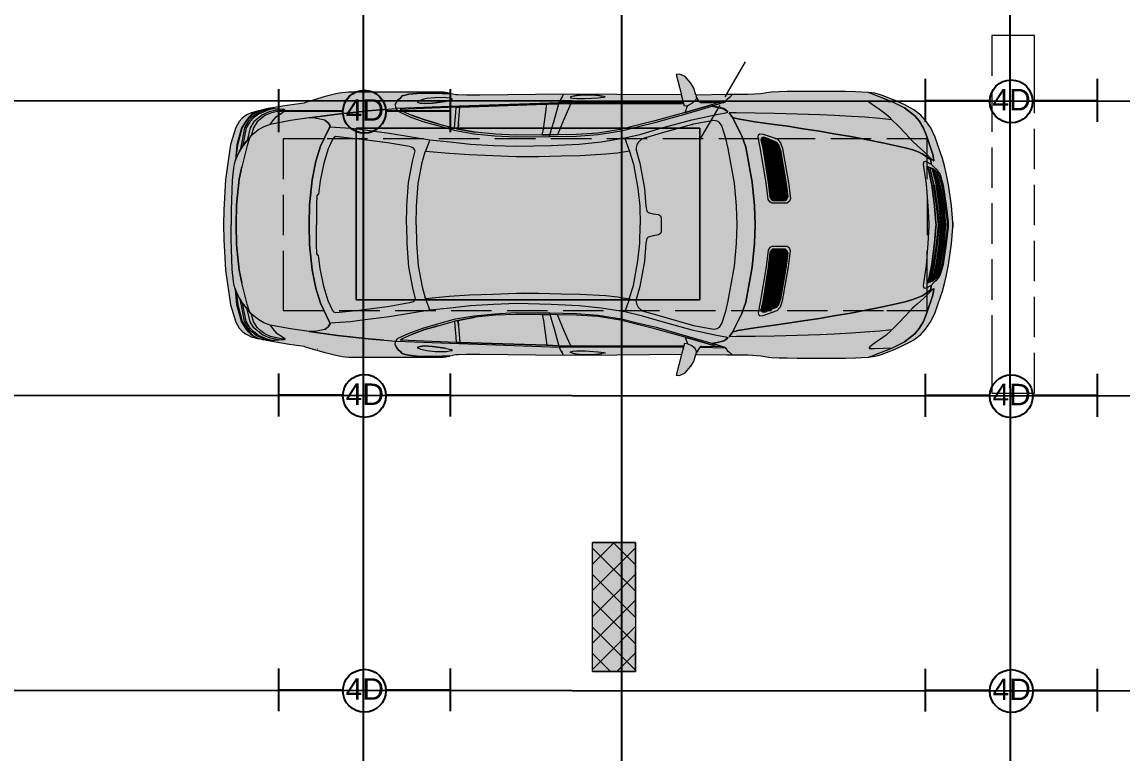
# Model space of a CAD drawing. Header units: millimetres. Extents: x 140718 to 249917, y 39137 to 308394.
# Drawn here: x 231748 to 239436, y 59438 to 64552 of the extents above; entities that cross this region are included whole.
import ezdxf

# ---------------------------------------------------------------- set-up
doc = ezdxf.new("R2010")
doc.units = ezdxf.units.MM
for name, color, linetype in [('lights', 1, 'Continuous'), ('PDF_2D Drafting - General', 7, 'Continuous'), ('PLACEMENT', 40, 'Continuous')]:
    doc.layers.add(name, color=color, linetype=linetype)
doc.layers.add('PDF_Interior$-$Furniture$', color=7, linetype='Continuous', true_color=0x6a6a6a)
doc.styles.get("Standard").update_dxf_attribs({"font": 'arial.ttf'})

# ---------------------------------------------------------------- blocks, each defined once
blk = doc.blocks.new('4security')
at = {"layer": 'lights'}
for p, q in [((-601.1, 156.7), (-601.1, -143.3)), ((600, 156.7), (600, -143.3)), ((-601.1, 6.7), (-149.8, 6.7)), ((149.8, 6.7), (600, 6.7))]:
    blk.add_line(p, q, dxfattribs=at)
blk.add_circle((0, 0), 150, dxfattribs=at)
at = {"layer": 'lights', "insert": (-131, 87.2), "char_height": 150, "attachment_point": 1}
blk.add_mtext_dynamic_manual_height_columns('4D', width=150, gutter_width=12.5, heights=[0], dxfattribs=at)
blk = doc.blocks.new('4sec')
at = {"layer": 'lights'}
blk.add_blockref('4security', (8, -3.1), dxfattribs=at)

msp = doc.modelspace()

# ---------------------------------------------------------------- hatches: boundary and pattern name
at = {"layer": 'PDF_Interior$-$Furniture$', "true_color": 0xffffff, "transparency": 33554559}
for points in [[(238252.9, 63151.1), (238244.6, 63268.9), (238223, 63414.3), (238207.5, 63496.6), (238195, 63546.1), (238181, 63599.1), (238148.2, 63691.1), (238128.8, 63748.1), (238098.5, 63811.8), (238062.2, 63863.4), (238029.3, 63901.1), (237980.1, 63937.9), (237955.6, 63952.5), (237918.9, 63972.4), (237849.4, 64003.8), (237778.2, 64032.3), (237762.5, 64038.5), (237732.1, 64048.6), (237709.2, 64053.6), (237663.6, 64059.5), (237572.9, 64063.7), (237503.1, 64066.1), (237419.7, 64067.3), (237166.1, 64067.3), (237096, 64065.3), (237039.2, 64063.7), (236987, 64061.3), (236968.2, 64059.9), (236912.5, 64050.3), (236822.4, 64044.4), (236674.6, 64044.4), (236458.1, 64041.7), (236442.2, 64089.5), (236422.7, 64123.9), (236382, 64170.5), (236342.4, 64188.1), (236320.7, 64185.7), (236357.6, 64042), (235905.9, 64045.8), (235533.4, 64048.1), (234948.3, 64041.4), (234854.5, 64041.4), (234794.9, 64043.1), (234779.3, 64043.6), (234737.7, 64053), (234709.5, 64058.8), (234691.6, 64061.3), (234032.9, 64061.3), (233985.5, 64056.9), (233965.6, 64053.5), (233941.6, 64048.9), (233866, 64030.5), (233730.1, 63989.2), (233720.2, 63985.7), (233615, 63970.6), (233467.8, 63946.9), (233402.9, 63931.6), (233350.7, 63917.5), (233323.8, 63904.6), (233304.5, 63893.6), (233285.9, 63878.8), (233266.1, 63856.6), (233241.7, 63814.3), (233205.1, 63695.2), (233169.9, 63451.1), (233158.6, 63237.3), (233156.8, 63135.1), (238252.9, 63135.1)], [(238252.9, 63118.9), (238252.9, 63135.1), (233156.8, 63135.1), (233158.6, 63032.7), (233169.9, 62819), (233205.1, 62575), (233241.7, 62455.7), (233266.1, 62413.6), (233285.9, 62391.4), (233304.5, 62376.4), (233323.8, 62365.4), (233350.7, 62352.5), (233402.9, 62338.5), (233467.8, 62323.3), (233615, 62299.6), (233720.2, 62284.3), (233730.1, 62281), (233866, 62239.5), (233941.6, 62221.1), (233965.6, 62216.5), (233985.5, 62213.1), (234032.9, 62208.8), (234691.6, 62208.8), (234709.5, 62211.2), (234737.7, 62217.2), (234779.3, 62226.6), (234794.9, 62226.9), (234854.5, 62228.6), (234948.3, 62228.8), (235533.4, 62221.9), (235905.9, 62224.2), (236357.6, 62228), (236320.7, 62084.3), (236342.4, 62082.1), (236382, 62099.7), (236422.7, 62146.3), (236442.2, 62180.5), (236458.1, 62228.3), (236674.6, 62225.8), (236822.4, 62225.7), (236912.5, 62219.8), (236968.2, 62210.2), (236987, 62208.7), (237039.2, 62206.5), (237096, 62204.9), (237166.1, 62202.9), (237419.7, 62202.9), (237503.1, 62204.1), (237572.9, 62206.5), (237663.6, 62210.6), (237709.2, 62216.4), (237732.1, 62221.6), (237762.5, 62231.6), (237778.2, 62237.8), (237849.4, 62266.4), (237918.9, 62297.8), (237955.6, 62317.5), (237980.1, 62332.3), (238029.3, 62369.1), (238062.2, 62406.8), (238098.5, 62458.4), (238128.8, 62521.9), (238148.2, 62579), (238181, 62671.1), (238195, 62723.9), (238207.5, 62773.6), (238223, 62855.8), (238244.6, 63001.1)]]:
    msp.add_hatch(color=7, dxfattribs=at).paths.add_polyline_path(points)

# ---------------------------------------------------------------- linework, layer by layer
at = {"layer": 'PDF_2D Drafting - General', "color": 8, "lineweight": 15, "true_color": 0x7f7f7f}
for points in [[(238824.9, 63914.6), (238824.9, 64176.3), (238824.9, 64458.5), (238525.1, 64458.5), (238525.1, 64176.3)], [(236662, 64029.3), (236805.4, 64272.3)], [(238525.1, 64067.3), (238525.1, 63785.1)], [(236484.3, 63728.2), (236627.7, 63971.1)], [(234084.5, 62610.4), (234084.5, 63810.2)], [(234084.5, 63810.2), (236484.3, 63810.2)], [(236484.3, 63810.2), (236484.3, 62610.4)], [(233856.7, 63735.4), (233574.4, 63735.4), (233574.4, 63453.2)], [(234162.2, 63735.4), (233879.9, 63735.4)], [(234553.4, 63735.4), (234271.1, 63735.4)], [(234944.6, 63735.4), (234662.3, 63735.4)], [(235335.8, 63735.4), (235053.5, 63735.4)], [(235727, 63735.4), (235444.7, 63735.4)], [(236118, 63735.4), (235835.9, 63735.4)], [(236509.2, 63735.4), (236227.1, 63735.4)], [(236900.4, 63735.4), (236618.3, 63735.4)], [(237291.6, 63735.4), (237009.3, 63735.4)], [(237682.8, 63735.4), (237400.5, 63735.4)], [(238074, 63453.2), (238074, 63735.4), (237791.7, 63735.4)], [(238824.9, 63523.5), (238824.9, 63805.7)], [(238525.1, 63676.1), (238525.1, 63394)], [(238824.9, 63132.4), (238824.9, 63414.5)], [(233574.4, 63344.2), (233574.4, 63062)], [(238074, 63344.2), (238074, 63062)], [(238525.1, 63284.9), (238525.1, 63002.9)], [(238824.9, 62741.2), (238824.9, 63023.3)], [(233574.4, 62953), (233574.4, 62817.6), (233574.4, 62535.4), (233856.7, 62535.4)], [(237791.7, 62535.4), (238074, 62535.4), (238074, 62817.6), (238074, 62953)], [(238525.1, 62893.7), (238525.1, 62611.7)], [(236484.3, 62610.4), (234084.5, 62610.4)], [(238824.9, 62350), (238824.9, 62632.1)], [(233965.6, 62535.4), (234247.9, 62535.4)], [(234356.8, 62535.4), (234639.1, 62535.4)], [(234748, 62535.4), (235030.1, 62535.4)], [(235139.2, 62535.4), (235421.3, 62535.4)], [(235530.4, 62535.4), (235812.5, 62535.4)], [(235921.5, 62535.4), (236203.7, 62535.4)], [(236312.7, 62535.4), (236594.9, 62535.4)], [(236703.8, 62535.4), (236986.1, 62535.4)], [(237095, 62535.4), (237377.3, 62535.4)], [(237486.2, 62535.4), (237768.5, 62535.4)], [(238525.1, 62502.7), (238525.1, 62241.1), (238525.1, 61958.8), (238824.9, 61958.8), (238824.9, 62241.1)], [(236034.5, 60405.8), (236034.5, 60632.4), (236034.5, 60914.5), (235734.7, 60914.5)], [(235734.7, 60014.7), (236034.5, 60014.7), (236034.5, 60296.9)]]:
    msp.add_lwpolyline(points, dxfattribs=at)
for points in [[(236484.3, 63810.2), (234084.5, 63810.2), (234084.5, 62610.4), (236484.3, 62610.4)], [(236484.3, 62610.4), (236484.3, 63810.2), (234084.5, 63810.2), (234084.5, 62610.4)], [(236034.5, 60014.7), (235734.7, 60014.7), (235734.7, 60914.5), (236034.5, 60914.5)]]:
    msp.add_lwpolyline(points, close=True, dxfattribs=at)
at = {"layer": 'PDF_2D Drafting - General', "color": 253, "lineweight": 18, "true_color": 0xaaaaaa}
for points in [[(235734.7, 60762.8), (235886.4, 60914.5)], [(236034.5, 60759.3), (235879.3, 60914.5)], [(235734.7, 60579), (236034.5, 60878.8)], [(236034.5, 60575.5), (235734.7, 60875.3)], [(235734.7, 60395), (236034.5, 60695)], [(236034.5, 60391.7), (235734.7, 60691.5)], [(235734.7, 60211.2), (236034.5, 60511.2)], [(236034.5, 60207.7), (235734.7, 60507.7)], [(235734.7, 60027.4), (236034.5, 60327.4)], [(236034.5, 60023.9), (235734.7, 60323.9)], [(235860, 60014.7), (235734.7, 60140.1)], [(235905.7, 60014.7), (236034.5, 60143.6)]]:
    msp.add_lwpolyline(points, dxfattribs=at)
at = {"layer": 'PDF_2D Drafting - General', "color": 7, "lineweight": 0, "true_color": 0xffffff, "transparency": 33554559}
for points in [[(236484.3, 62610.4), (234084.5, 62610.4), (236484.3, 63810.2), (234084.5, 63810.2)], [(234084.5, 62610.4), (234084.5, 63810.2), (236484.3, 62610.4), (236484.3, 63810.2)], [(236484.3, 62610.4), (234084.5, 62610.4), (236484.3, 63810.2), (234084.5, 63810.2)], [(236034.5, 60014.7), (235734.7, 60014.7), (236034.5, 60914.5), (235734.7, 60914.5)]]:
    msp.add_solid(points, dxfattribs=at)
at = {"layer": 'PDF_2D Drafting - General', "lineweight": 0, "transparency": 33554559}
for points in [[(236484.3, 62610.4), (234084.5, 62610.4), (236484.3, 63810.2), (234084.5, 63810.2)], [(234084.5, 62610.4), (234084.5, 63810.2), (236484.3, 62610.4), (236484.3, 63810.2)], [(236484.3, 62610.4), (234084.5, 62610.4), (236484.3, 63810.2), (234084.5, 63810.2)]]:
    msp.add_solid(points, dxfattribs=at)
at = {"layer": 'PDF_Interior$-$Furniture$', "lineweight": 20}
for points in [[(238252.9, 63151.1), (238252.9, 63135.1), (238252.9, 63151.1), (238252.9, 63135.1), (238252.9, 63118.9), (238252.9, 63135.1), (238252.9, 63151.1), (238244.6, 63268.9), (238223, 63414.3), (238207.5, 63496.6), (238195, 63546.1), (238181, 63599.1), (238148.2, 63691.1), (238128.8, 63748.1), (238098.5, 63811.8), (238062.2, 63863.4), (238029.3, 63901.1), (237980.1, 63937.9), (237955.6, 63952.5), (237918.9, 63972.4), (237849.4, 64003.8), (237778.2, 64032.3), (237762.5, 64038.5), (237732.1, 64048.6), (237709.2, 64053.6), (237663.6, 64059.5), (237572.9, 64063.7), (237503.1, 64066.1), (237419.7, 64067.3), (237166.1, 64067.3), (237096, 64065.3), (237039.2, 64063.7), (236987, 64061.3), (236968.2, 64059.9), (236912.5, 64050.3), (236822.4, 64044.4), (236674.6, 64044.4), (236458.1, 64041.7), (236442.2, 64089.5), (236422.7, 64123.9), (236382, 64170.3), (236342.4, 64188.1), (236320.7, 64185.7), (236357.6, 64042), (235905.9, 64045.8), (235533.4, 64048.1), (234948.3, 64041.4), (234854.5, 64041.4), (234794.9, 64043.1), (234779.3, 64043.6), (234737.5, 64053), (234709.5, 64058.8), (234691.6, 64061.3), (234032.9, 64061.3), (233985.5, 64056.9), (233965.6, 64053.5), (233941.6, 64048.9), (233866, 64030.5), (233730.1, 63989.2), (233720.2, 63985.7), (233615, 63970.6), (233467.8, 63946.9), (233402.9, 63931.6), (233350.7, 63917.5), (233323.8, 63904.6), (233304.5, 63893.6), (233285.9, 63878.8), (233266.1, 63856.6), (233241.7, 63814.3), (233205.1, 63695.2), (233169.9, 63451.1), (233158.6, 63237.3), (233156.8, 63135.1), (233158.6, 63032.7), (233169.9, 62819), (233205.1, 62575), (233241.7, 62455.7), (233266.1, 62413.6), (233285.9, 62391.4), (233304.5, 62376.4), (233323.8, 62365.4), (233350.7, 62352.5), (233402.9, 62338.5), (233399.1, 62340.1), (233368.2, 62353.6), (233353.1, 62364.5), (233333.9, 62383.7), (233311.2, 62411.2), (233281.4, 62458.4), (233250.4, 62575.7), (233239.1, 62684)], [(235531, 64048.1), (235527.1, 64037.8), (235522.1, 64028.2), (235511.9, 64009.3), (235507.9, 63998.8), (235504, 63989), (235507.9, 63998.8)], [(235644.3, 64040.9), (235643.6, 64040.9), (235623.3, 64037.9), (235602.3, 64033.4), (235582.5, 64028.2), (235582.3, 64022.5), (235597.9, 64018.6), (235625.2, 64016.5), (235683.9, 64017), (235771.6, 64021.7), (235813.4, 64026.6), (235822.6, 64029.9), (235817.2, 64032.1)], [(235582.5, 64028.2), (235582.3, 64022.5), (235597.9, 64018.6), (235625.2, 64016.5), (235683.9, 64017), (235771.6, 64021.7), (235813.4, 64026.6), (235822.6, 64029.9), (235817.2, 64032.1), (235801, 64034.5), (235780.1, 64038.9), (235801, 64034.5)], [(235602.3, 64033.4), (235623.3, 64037.9), (235643.6, 64040.9)], [(236074.6, 63769), (236203.5, 63807.3), (236429, 63868.4), (236613.4, 63907.4), (236666.4, 63917.6), (236681.8, 63922.5), (236671.1, 63934.6), (236653.5, 63946.4), (236617.5, 63956), (236571.3, 63963.5), (236604.8, 63975), (236632.5, 63983.8), (236661.5, 63992.6), (236671.3, 64007.4), (236678.1, 64016.1), (236695, 64027.5), (236709.8, 64040.9), (236711.2, 64044.4)], [(236458.6, 64039.2), (236461.9, 64019.2), (236453.8, 64000.2), (236430.3, 63981.9), (236399.8, 63966.5), (236377.9, 63964.3), (236357.6, 64042)], [(237666.4, 64059.5), (237663.6, 64059.5), (237666.4, 64059.5), (237831.4, 63994.5), (237916.4, 63952.5), (237987.8, 63897), (238018.3, 63860.1), (238048, 63811), (238018.3, 63860.1), (237987.8, 63897), (237916.4, 63952.5)], [(233814.5, 64004.1), (233814.2, 64004.9)], [(234279, 63941.4), (234168.2, 63931.8), (233952, 63908.7), (234168.2, 63931.8), (234279, 63941.4), (234360.5, 63948.3), (234364.2, 63948.8), (234802.4, 63965), (235504, 63989), (235888, 63988.7), (236370.8, 63989.3), (235888, 63988.7), (235508.9, 63989)], [(234357, 63974.4), (234366.7, 63995.8), (234379.6, 64010.7), (234386.9, 64015.6), (234391.3, 64018.1), (234386.9, 64015.6), (234379.6, 64010.7), (234366.7, 63995.8), (234357, 63974.4), (234358.1, 63953.8), (234361.9, 63945), (234369.3, 63934.3)], [(234364.2, 63948.8), (234802.4, 63965), (235504, 63989), (235499.8, 63980.2), (235504, 63989)], [(234377.3, 63927.7), (234369.3, 63934.3), (234377.3, 63927.7), (234453.2, 63891.7), (234549.4, 63856.9), (234644.6, 63829.9), (234778.1, 63792.6), (234908.9, 63770.3), (235053.5, 63756.5), (235199.8, 63748.5), (235437.2, 63751.3), (235622.4, 63754.9), (235774.6, 63766.1), (235938.1, 63791.4), (236046.6, 63819.5), (236179.5, 63851.4), (236396.4, 63912.3), (236468.1, 63933.4), (236568, 63962.8), (236613.9, 63954.9), (236650.9, 63945), (236668.8, 63934.6), (236679, 63922.3)], [(234577.6, 64016.2), (234557.5, 64012.1), (234536.7, 64006.2), (234515.2, 63998), (234515.2, 63989.3), (234530.9, 63984.3), (234558.4, 63982.1), (234617.1, 63985.1), (234704.5, 63996.1), (234617.1, 63985.1), (234558.4, 63982.1), (234530.9, 63984.3), (234515.2, 63989.3), (234515.2, 63998)], [(234735.1, 64019), (234714.1, 64022.3), (234693, 64023.9), (234635.6, 64021.6), (234578.2, 64016.2), (234577.6, 64016.2), (234557.5, 64012.1), (234536.7, 64006.2)], [(234749.6, 64016.4), (234735.1, 64019), (234714.1, 64022.3), (234693, 64023.9), (234635.6, 64021.6), (234578.2, 64016.2)], [(234685.6, 63993.7), (234685.3, 63995)], [(234704.5, 63996.1), (234746, 64005.8)], [(234798.3, 63842.5), (234795.4, 63803.2), (234798.3, 63842.5), (234809, 63957.6), (235412.3, 63976.8), (235499.8, 63980.2), (235584.5, 63981.3), (235886.2, 63982.6), (236372.7, 63982.9), (235886.2, 63982.6), (235584.5, 63981.3)], [(235435.3, 63751.3), (235449, 63802.5), (235464.5, 63853.3), (235483.7, 63922.7), (235499.8, 63980.2), (235412.3, 63976.8), (234809, 63957.6)], [(235384.2, 63762.6), (235391.6, 63803.2), (235399.4, 63855.1), (235409, 63924.4), (235416.9, 63976.9)], [(236604.6, 63987.3), (236574.3, 63976.1), (236542.5, 63966.4), (236382.6, 63920.6), (236170.5, 63861.2), (236039.8, 63828.5), (235931.2, 63801.1), (235772.7, 63776), (235622.6, 63766.7), (235490.8, 63763.7), (235438.1, 63762.6)], [(235583.9, 63981.3), (235557.5, 63924.4), (235527.9, 63855.1), (235507.9, 63803.3), (235489.8, 63763.5)], [(235522.1, 64028.2), (235527.1, 64037.8)], [(235524.3, 64023), (235523.8, 64023)], [(235802.6, 64025.3), (235802.3, 64025.5)], [(236382.5, 63920.5), (236399.3, 63966.5)], [(236382.6, 63920.6), (236542.5, 63966.4), (236574.3, 63976.1)], [(236496, 63984), (236487.6, 63990), (236481, 63996.1), (236459.8, 64031.8)], [(236487, 63990.6), (236662.6, 63994.2)], [(236647.1, 63988.2), (236494.6, 63984.9)], [(236661.5, 63992.6), (236632.5, 63983.8), (236604.8, 63975), (236571.3, 63963.5), (236617.5, 63956), (236653.5, 63946.4), (236671.1, 63934.6), (236681.8, 63922.5)], [(236657.5, 63991.5), (236657.5, 63991.5)], [(237821.8, 63874.6), (237787.3, 63905.5), (237740.9, 63940), (237713.7, 63958.5), (237673, 63986.7), (237668.1, 63994.8), (237669.7, 63999.6), (237702.7, 64000.5), (237766.6, 63997.8), (237831.4, 63994.5)], [(237831.4, 63994.5), (237831.4, 63994.5)], [(237831.4, 63994.5), (237831.4, 63994.5)], [(233402.9, 63931.6), (233399.1, 63930.1), (233368.2, 63916.5), (233353.1, 63905.7), (233333.9, 63886.3), (233311.2, 63858.8), (233281.4, 63811.8), (233250.4, 63694.5), (233239.1, 63586.2)], [(233864.9, 63866.4), (233888.1, 63847.7), (233902.1, 63827.1), (233896.3, 63814.8), (233834.8, 63683.7), (233802.1, 63578.6), (233775.5, 63449.6), (233757.5, 63274.9), (233755.9, 63134.9), (233757.5, 63274.9), (233775.5, 63449.6), (233802.1, 63578.6), (233834.8, 63683.7), (233896.3, 63814.8), (233902.1, 63827.1), (233888.1, 63847.7), (233864.9, 63866.4), (233794.7, 63880.2), (233754, 63881.6), (233952, 63908.7), (233754, 63881.6), (233624.8, 63862.6), (233481.7, 63835.7), (233438.4, 63819), (233403.5, 63800), (233373, 63775.5), (233348.3, 63755.4), (233347.1, 63755.4), (233338.8, 63739.8), (233330.3, 63719.8), (233321, 63689.2), (233284.5, 63539.5), (233265.6, 63452.9), (233247.6, 63274.4), (233244.1, 63134.9), (233247.6, 63274.4), (233265.6, 63452.9), (233284.5, 63539.5)], [(233245, 63597.2), (233255.9, 63693.7), (233286.6, 63810.9), (233316.4, 63857.9), (233339.2, 63885.4), (233359, 63905.4), (233373.8, 63915.9), (233405.6, 63929.1), (233435, 63938.5)], [(233473, 63944), (233458.7, 63940.7), (233415.2, 63923.5), (233384, 63908.4), (233353.7, 63884), (233329.6, 63857.6), (233303.7, 63811.3), (233271.6, 63652.9)], [(233501, 63944), (233465.5, 63936), (233401.2, 63908.4), (233366.3, 63881.8), (233342.1, 63856.8), (233315.6, 63811.8), (233289.4, 63681.6)], [(233551.7, 63940.6), (233475.6, 63925.2), (233428.1, 63903), (233395.7, 63878.6), (233369.4, 63854.7), (233343.5, 63812.6), (233321.1, 63724.1)], [(233584.4, 63937.1), (233561.9, 63932.3), (233483.6, 63915.9), (233445.5, 63897.7), (233416.9, 63876), (233391.3, 63853.6), (233364.9, 63811.8), (233349.3, 63756.2)], [(233481.7, 63835.7), (233497.6, 63859), (233524, 63889.8), (233567.5, 63919), (233579.3, 63928), (233583.9, 63933.5), (233584.4, 63937.4), (233579.3, 63939.6), (233513, 63944), (233457.3, 63944.4)], [(233491.1, 63941.8), (233491.4, 63941.8)], [(234656.5, 63840.4), (234562.3, 63867.8), (234656.5, 63840.4), (234769.9, 63809.3), (234773, 63842.5), (234779.6, 63918.4), (234782.3, 63956.6), (234389.9, 63941.5), (234406.5, 63928.8), (234470, 63901.6)], [(234472.6, 63901.8), (234472.6, 63901.8)], [(235381.4, 63762.6), (235438.1, 63762.6), (235381.4, 63762.6), (235200.2, 63760.7), (235057.6, 63767.3), (234914.1, 63781.6), (234795.4, 63803.2), (234769.9, 63809.3), (234773, 63842.5), (234779.6, 63918.4), (234782.3, 63956.6), (234809, 63957.6), (234782.3, 63956.6)], [(238049, 63649.2), (238051.3, 63647), (238003.7, 63690), (237972.2, 63718.4), (237947.6, 63744.4), (237921.5, 63771.9), (237871, 63825.2), (237827.6, 63868.9), (237742.8, 63877.4), (237638.4, 63885.9), (237545, 63891.8), (237424.8, 63899.1), (237324, 63903), (237006.8, 63912.9), (236872.1, 63915.1), (236742.2, 63916.5), (236690.2, 63917.3)], [(233308.6, 63816.5), (233307.9, 63815.4)], [(233372.4, 63854.6), (233372.4, 63854.6)], [(233394.3, 63853.5), (233394.3, 63853.5)], [(233623.7, 63860.1), (233623.8, 63860.1)], [(233898.8, 63820.1), (233904.8, 63819.8), (233936.7, 63818.1), (234044.4, 63809.9), (234109, 63801.9), (234314.4, 63775.5), (234599.3, 63729.4), (234739.7, 63714.6), (234881.5, 63699.2), (235042.1, 63689), (235204.3, 63683.8), (235445.7, 63689), (235641.6, 63698.1), (235796.8, 63715.4), (235962.2, 63741.8), (236074.3, 63769.2)], [(234769.9, 63809.3), (234795.4, 63803.2), (234914.1, 63781.6)], [(236746.3, 63135.2), (236741.1, 63266.5), (236726.8, 63424.6), (236684, 63667.3), (236666.6, 63738.7), (236638.3, 63825.5), (236622.1, 63850.7), (236605.7, 63859.6), (236582.6, 63863.4), (236441.1, 63837.8), (236215.5, 63774.4), (236081.2, 63735.9), (236055.1, 63710.6), (236045.5, 63692.8), (236039.8, 63674.9), (236040.3, 63656.9), (236065.8, 63566.1), (236097.6, 63389.6), (236108.7, 63264.8), (236113.9, 63231.2), (236124, 63221.7), (236160, 63212.1), (236197.1, 63206), (236209.2, 63197.2), (236214.9, 63183.2), (236215.8, 63135.1), (236214.9, 63086.8), (236209.2, 63073), (236197.1, 63064), (236160, 63058), (236124, 63048.3), (236113.9, 63039), (236108.7, 63005.4), (236097.6, 62880.5), (236065.8, 62704.1), (236040.3, 62613.1), (236039.8, 62595.3), (236045.5, 62577.4), (236055.1, 62559.5), (236081.2, 62534.3), (236215.5, 62495.8), (236441.1, 62432.3), (236582.6, 62406.8), (236605.7, 62410.4), (236622.1, 62419.5), (236638.3, 62444.5), (236666.6, 62531.3), (236684, 62602.7), (236726.8, 62845.5), (236741.1, 63003.5), (236746.3, 63134.9)], [(236730.9, 63879.6), (236730.9, 63879.4)], [(236894.1, 63851.1), (236894.1, 63851.1)], [(236895.4, 63851), (236895.4, 63851)], [(236895.4, 63851), (236895.4, 63851)], [(237948.6, 63743.1), (237947.6, 63744.4), (237921.5, 63771.9), (237871, 63825.2)], [(233345.2, 63751.6), (233318.3, 63720.8), (233287.8, 63679.4), (233266.9, 63645), (233238.8, 63583.4), (233231.8, 63558.7), (233225.7, 63531.2), (233220.8, 63490), (233217.4, 63447), (233209.4, 63236.7), (233208.9, 63134.9)], [(234434.5, 63135.2), (234437, 63267.3), (234449.3, 63429.7), (234477.9, 63576.8), (234494.9, 63651.8), (234491.7, 63661.5), (234480.9, 63672.7), (234457, 63681.2), (234302, 63707.4), (234101.8, 63733.7), (234037.2, 63740.6), (233939.5, 63751.3), (233929.8, 63745.9), (233916.9, 63731), (233888.6, 63666.1), (233856.7, 63565.3), (233831.4, 63441.1), (233821.3, 63348.9), (233814.7, 63346.2), (233809.2, 63336.5), (233806.1, 63274.2), (233806.1, 63135.2)], [(233971, 63747), (233968.6, 63748.1)], [(235994.1, 63646.4), (235992.7, 63652.1), (235962.2, 63741.8)], [(237018.6, 63712.8), (237036.2, 63692.5), (237048.8, 63655.7), (237086.4, 63437.4), (237100.5, 63333.4), (237094.4, 63315.6), (237085, 63304.7), (236996.1, 63304), (236985.6, 63311.5), (236976.5, 63328.3), (236964.4, 63430.7), (236927.1, 63671.2), (236914.4, 63728), (236918.5, 63742.2), (236928.2, 63746.1), (236945.5, 63742.9)], [(233266.9, 63645), (233287.8, 63679.4), (233318.3, 63720.8)], [(234599.3, 63729.4), (234567.1, 63650), (234566, 63644.5)], [(236979.9, 63728.3), (236986.9, 63693.3)], [(233238.8, 63583.4), (233239.1, 63586.3)], [(234503.4, 63135.2), (234505.3, 63264.2), (234517.2, 63422.8), (234544.3, 63569.5), (234566, 63644.5), (234567.1, 63650), (234733.9, 63634.6), (234876.2, 63625.3), (235039.7, 63619.2), (235204, 63613.1), (235356.8, 63613.2), (235516, 63616.5), (235649.6, 63619.5), (235829.2, 63629.9), (235908.7, 63637.9), (235992.7, 63652.1), (235994.1, 63646.4), (236021.1, 63559.1), (236052.9, 63387.4), (236065.8, 63264.2), (236068.2, 63135.2)], [(235992.8, 63651.8), (235992.8, 63651.8)], [(238207.5, 63001.4), (238221, 63117.8), (238221, 63135.1), (238221, 63117.8), (238207.5, 63001.4), (238184.7, 62857.6), (238164.1, 62784.6), (238155.1, 62769.5), (238152.9, 62766.7), (238146.1, 62757.4), (238134.3, 62743.6), (238121.6, 62731.5), (238102, 62711.5), (238098.5, 62682.7), (238102, 62711.5), (238062.2, 62690.9), (238055.1, 62692.9), (238050.4, 62699.4), (238048.6, 62710.9), (238053.2, 62744.4), (238069.7, 62851.4), (238082.1, 63003.2), (238087.2, 63126.6), (238087.2, 63135.1), (238087.2, 63143.4), (238082.1, 63267), (238069.7, 63418.7), (238053.2, 63525.8), (238048.6, 63559.3), (238050.4, 63570.6), (238055.1, 63577.2), (238062.2, 63579.1), (238102, 63558.7), (238098.5, 63587.3), (238102, 63558.7), (238121.6, 63538.7), (238134.3, 63526.6), (238146.1, 63512.6), (238152.9, 63503.5), (238155.1, 63500.5), (238164.1, 63485.6), (238184.7, 63412.6), (238207.5, 63268.7)], [(238092.8, 63605.4), (238051.3, 63647)], [(238095.2, 63603.2), (238092.8, 63605.4), (238092.5, 63605.8)], [(238094.9, 63603.5), (238118.9, 63581.3)], [(233283.7, 63532.1), (233283.9, 63532.1)], [(238089.4, 63536.5), (238119.2, 63412.6)], [(238124.1, 63412.6), (238094.9, 63534.3)], [(238106.5, 63529.6), (238136.5, 63412.6)], [(238140.5, 63412.6), (238111.1, 63527.1)], [(238121.3, 63520.3), (238149, 63412.6)], [(238152.7, 63412.6), (238125.8, 63517.2)], [(238136.5, 63507.6), (238160.9, 63412.6)], [(238165.2, 63412.6), (238142.5, 63500.8)], [(238155.1, 63500.5), (238164.1, 63485.6), (238184.7, 63412.6)], [(236988.3, 63286.3), (236975.1, 63294.2)], [(233345.2, 62518.4), (233318.3, 62549.2), (233287.8, 62590.7), (233266.9, 62625.2), (233238.8, 62686.8), (233231.8, 62711.3), (233225.7, 62739), (233220.8, 62780.1), (233217.4, 62823), (233209.4, 63033.4), (233208.9, 63135.1)], [(233864.9, 62403.8), (233888.1, 62422.5), (233902.1, 62442.9), (233896.3, 62455.4), (233834.8, 62586.3), (233802.1, 62691.4), (233775.5, 62820.6), (233757.5, 62995.2), (233755.9, 63135.1), (233757.5, 62995.2), (233775.5, 62820.6), (233802.1, 62691.4), (233834.8, 62586.3), (233896.3, 62455.4), (233902.1, 62442.9), (233888.1, 62422.5), (233864.9, 62403.8), (233794.7, 62389.8), (233754, 62388.4), (233952, 62361.3), (233754, 62388.4), (233624.8, 62407.4), (233481.7, 62434.5), (233438.4, 62451), (233403.5, 62470), (233373, 62494.7), (233348.3, 62514.7), (233347.1, 62514.7), (233338.8, 62530.2), (233330.3, 62550.2), (233321, 62581), (233284.5, 62730.5), (233265.6, 62817.3), (233247.6, 62995.8), (233244.1, 63135.1), (233247.6, 62995.8), (233265.6, 62817.3), (233284.5, 62730.5)], [(234434.5, 63134.9), (234437, 63002.9), (234449.3, 62840.4), (234477.9, 62693.4), (234494.9, 62618.3), (234491.7, 62608.5), (234480.9, 62597.5), (234457, 62588.9), (234302, 62562.8), (234101.8, 62536.5), (234037.2, 62529.4), (233939.5, 62518.9), (233929.8, 62524.2), (233916.9, 62539), (233888.6, 62604.1), (233856.7, 62704.7), (233831.4, 62829.1), (233821.3, 62921.1), (233814.7, 62923.8), (233809.2, 62933.7), (233806.1, 62995.9), (233806.1, 63134.9)], [(234503.4, 63134.9), (234505.3, 63006), (234517.2, 62847.4), (234544.3, 62700.5), (234566, 62625.5), (234567.1, 62620), (234733.9, 62635.6), (234876.2, 62644.8), (235039.7, 62651), (235204, 62657.1), (235356.8, 62656.9), (235516, 62653.5), (235649.6, 62650.7), (235829.2, 62640.3), (235908.7, 62632.3), (235992.7, 62618.1), (235994.1, 62623.6), (236021.1, 62710.9), (236052.9, 62882.7), (236065.8, 63006), (236068.2, 63134.9)], [(236357.6, 62228), (236320.7, 62084.3), (236342.4, 62082.1), (236382, 62099.7), (236422.7, 62146.3), (236442.2, 62180.5), (236458.1, 62228.3), (236674.6, 62225.8), (236822.4, 62225.7), (236912.5, 62219.8), (236968.2, 62210.2), (236987, 62208.7), (237039.2, 62206.5), (237096, 62204.9), (237166.1, 62202.9), (237419.7, 62202.9), (237503.1, 62204.1), (237572.9, 62206.5), (237663.6, 62210.6), (237709.2, 62216.4), (237732.1, 62221.6), (237762.5, 62231.6), (237778.2, 62237.8), (237849.4, 62266.4), (237918.9, 62297.8), (237955.6, 62317.5), (237980.1, 62332.3), (238029.3, 62369.1), (238062.2, 62406.8), (238098.5, 62458.4), (238128.8, 62521.9), (238148.2, 62579), (238181, 62671.1), (238195, 62723.9), (238207.5, 62773.6), (238223, 62855.8), (238244.6, 63001.1), (238252.9, 63118.9)], [(237018.6, 62557.3), (237036.2, 62577.7), (237048.8, 62614.3), (237086.4, 62832.7), (237100.5, 62936.7), (237094.4, 62954.6), (237085, 62965.4), (236996.1, 62966.1), (236985.6, 62958.5), (236976.5, 62941.7), (236964.4, 62839.3), (236927.1, 62598.9), (236914.4, 62542), (236918.5, 62528), (236928.2, 62524.1), (236945.5, 62527.2)], [(236988.3, 62983.7), (236975.1, 62975.8)], [(238089.4, 62733.7), (238119.2, 62857.4)], [(238124.1, 62857.4), (238094.9, 62735.9)], [(238106.5, 62740.6), (238136.5, 62857.4)], [(238140.5, 62857.4), (238111.1, 62743)], [(238121.3, 62749.9), (238149, 62857.4)], [(238152.7, 62857.4), (238125.8, 62753)], [(238136.5, 62762.6), (238160.9, 62857.4)], [(238165.2, 62857.4), (238142.5, 62769.2)], [(238155.1, 62769.5), (238164.1, 62784.6), (238184.7, 62857.6)], [(233283.7, 62738.1), (233283.9, 62737.9)], [(233238.8, 62686.8), (233239.1, 62683.8)], [(233245, 62673), (233255.9, 62576.3), (233286.6, 62459.1), (233316.4, 62412.1), (233339.2, 62384.6), (233359, 62364.7), (233373.8, 62354.1), (233405.6, 62341.1), (233435, 62331.6)], [(238092.8, 62664.6), (238051.3, 62623)], [(238095.2, 62667), (238092.8, 62664.6), (238092.5, 62664.3)], [(238094.9, 62666.7), (238118.9, 62688.7)], [(233266.9, 62625.2), (233287.8, 62590.7), (233318.3, 62549.2)], [(233473, 62326.1), (233458.7, 62329.4), (233415.2, 62346.6), (233384, 62361.8), (233353.7, 62386.2), (233329.6, 62412.6), (233303.7, 62458.7), (233271.6, 62617.3)], [(233501, 62326), (233465.5, 62334), (233401.2, 62361.7), (233366.3, 62388.4), (233342.1, 62413.4), (233315.6, 62458.4), (233289.4, 62588.5)], [(233898.8, 62450), (233904.8, 62450.2), (233936.7, 62452.1), (234044.4, 62460.2), (234109, 62468.1), (234314.4, 62494.7), (234599.3, 62540.7), (234739.7, 62555.4), (234881.5, 62570.9), (235042.1, 62581.2), (235204.3, 62586.2), (235445.7, 62581.2), (235641.6, 62572), (235796.8, 62554.6), (235962.2, 62528.3), (236074.3, 62500.8)], [(234599.3, 62540.7), (234567.1, 62620), (234566, 62625.5)], [(235994.1, 62623.6), (235992.7, 62618.1), (235962.2, 62528.3)], [(235992.8, 62618.4), (235992.8, 62618.4)], [(238049, 62620.8), (238051.3, 62623), (238003.7, 62580.1), (237972.2, 62551.6), (237947.6, 62525.7), (237921.5, 62498.1), (237871, 62444.8), (237827.6, 62401.3), (237742.8, 62392.8), (237638.4, 62384.3), (237545, 62378.2), (237424.8, 62371.1), (237324, 62367), (237006.8, 62357.1), (236872.1, 62355.1), (236742.2, 62353.5), (236690.2, 62352.7)], [(233551.7, 62329.6), (233475.6, 62345), (233428.1, 62367.2), (233395.7, 62391.4), (233369.4, 62415.3), (233343.5, 62457.6), (233321.1, 62545.9)], [(233584.4, 62332.9), (233561.9, 62337.8), (233483.6, 62354.3), (233445.5, 62372.4), (233416.9, 62394), (233391.3, 62416.5), (233364.9, 62458.4), (233349.3, 62514)], [(233971, 62523.1), (233968.6, 62522)], [(234377.3, 62342.5), (234369.3, 62335.9), (234377.3, 62342.5), (234453.2, 62378.5), (234549.4, 62413.2), (234644.6, 62440.3), (234778.1, 62477.4), (234908.9, 62499.7), (235053.5, 62513.5), (235199.8, 62521.7), (235437.2, 62518.9), (235622.4, 62515.1), (235774.6, 62504), (235938.1, 62478.6), (236046.6, 62450.7), (236179.5, 62418.7), (236396.4, 62357.9), (236468.1, 62336.8), (236568, 62307.4), (236613.9, 62315.3), (236650.9, 62325), (236668.8, 62335.4), (236679, 62347.8)], [(235381.4, 62507.6), (235438.1, 62507.6), (235381.4, 62507.6), (235200.2, 62509.3), (235057.6, 62502.9), (234914.1, 62488.5), (234795.4, 62467), (234769.9, 62460.7), (234773, 62427.5), (234779.6, 62351.8), (234782.3, 62313.4), (234809, 62312.6), (234782.3, 62313.4)], [(235435.3, 62518.9), (235449, 62467.6), (235464.5, 62416.9), (235483.7, 62347.5), (235499.8, 62290), (235412.3, 62293.4), (234809, 62312.6)], [(235384.2, 62507.6), (235391.6, 62467), (235399.4, 62415), (235409, 62345.8), (235416.9, 62293.1)], [(236604.6, 62282.7), (236574.3, 62293.9), (236542.5, 62303.8), (236382.6, 62349.6), (236170.5, 62409), (236039.8, 62441.7), (235931.2, 62469.1), (235772.7, 62494.2), (235622.6, 62503.5), (235490.8, 62506.5), (235438.1, 62507.6)], [(235583.9, 62288.9), (235557.5, 62345.8), (235527.9, 62415), (235507.9, 62466.7), (235489.8, 62506.5)], [(236074.6, 62501.1), (236203.5, 62462.9), (236429, 62401.8), (236613.4, 62362.6), (236666.4, 62352.4), (236681.8, 62347.5), (236671.1, 62335.4), (236653.5, 62323.6), (236617.5, 62314.2), (236571.3, 62306.5), (236604.8, 62295.2), (236632.5, 62286.3), (236661.5, 62277.5), (236671.3, 62262.6), (236678.1, 62254), (236695, 62242.6), (236709.8, 62229.3), (236711.2, 62225.8)], [(236979.9, 62541.7), (236986.9, 62576.8)], [(237948.6, 62526.9), (237947.6, 62525.7), (237921.5, 62498.1), (237871, 62444.8)], [(233308.6, 62453.6), (233307.9, 62454.7)], [(233481.7, 62434.5), (233497.6, 62411.2), (233524, 62380.2), (233567.5, 62351.1), (233579.3, 62342), (233583.9, 62336.7), (233584.4, 62332.6), (233579.3, 62330.4), (233513, 62326.1), (233457.3, 62325.8)], [(234656.5, 62429.6), (234562.3, 62402.4), (234656.5, 62429.6), (234769.9, 62460.7), (234773, 62427.5), (234779.6, 62351.8), (234782.3, 62313.4), (234389.9, 62328.6), (234406.5, 62341.2), (234470, 62368.6)], [(234769.9, 62460.7), (234795.4, 62467), (234914.1, 62488.5)], [(234798.3, 62427.5), (234795.4, 62467), (234798.3, 62427.5), (234809, 62312.6), (235412.3, 62293.4), (235499.8, 62290), (235584.5, 62288.9), (235886.2, 62287.6), (236372.7, 62287.1), (235886.2, 62287.6), (235584.5, 62288.9)], [(237666.4, 62210.6), (237663.6, 62210.6), (237666.4, 62210.6), (237831.4, 62275.7), (237916.4, 62317.6), (237987.8, 62373), (238018.3, 62410.1), (238048, 62459.1), (238018.3, 62410.1), (237987.8, 62373), (237916.4, 62317.6)], [(233372.4, 62415.4), (233372.4, 62415.6)], [(233394.3, 62416.5), (233394.3, 62416.5)], [(233623.7, 62409.9), (233623.8, 62409.9)], [(234279, 62328.6), (234168.2, 62338.2), (233952, 62361.3), (234168.2, 62338.2), (234279, 62328.6), (234360.5, 62321.9), (234364.2, 62321.3), (234802.4, 62305.2), (235504, 62281), (235888, 62281.5), (236370.8, 62280.8), (235888, 62281.5), (235508.9, 62281.2)], [(234472.6, 62368.3), (234472.6, 62368.3)], [(236382.5, 62349.6), (236399.3, 62303.5)], [(236382.6, 62349.6), (236542.5, 62303.8), (236574.3, 62293.9)], [(236661.5, 62277.5), (236632.5, 62286.3), (236604.8, 62295.2), (236571.3, 62306.5), (236617.5, 62314.2), (236653.5, 62323.6), (236671.1, 62335.4), (236681.8, 62347.5)], [(236730.9, 62390.6), (236730.9, 62390.6)], [(236894.1, 62419.1), (236894.1, 62419.1)], [(236895.4, 62419.2), (236895.4, 62419.2)], [(236895.4, 62419.2), (236895.4, 62419.2)], [(237821.8, 62395.5), (237787.3, 62364.5), (237740.9, 62330.2), (237713.7, 62311.5), (237673, 62283.4), (237668.1, 62275.3), (237669.7, 62270.6), (237702.7, 62269.7), (237766.6, 62272.2), (237831.4, 62275.7)], [(236458.6, 62231), (236461.9, 62250.8), (236453.8, 62270), (236430.3, 62288.1), (236399.8, 62303.5), (236377.9, 62305.7), (236357.6, 62228), (235905.9, 62224.2), (235533.4, 62221.9), (234948.3, 62228.8), (234854.5, 62228.6), (234794.9, 62226.9), (234779.3, 62226.6), (234737.5, 62217.2), (234709.5, 62211.2), (234691.6, 62208.8), (234032.9, 62208.8), (233985.5, 62213.1), (233965.6, 62216.5), (233941.6, 62221.1), (233866, 62239.5), (233730.1, 62281), (233720.2, 62284.3), (233615, 62299.6), (233467.8, 62323.3), (233402.9, 62338.5)], [(233491.1, 62328.3), (233491.4, 62328.3)], [(234357, 62295.6), (234366.7, 62274.2), (234379.6, 62259.3), (234386.9, 62254.4), (234391.3, 62252.1), (234386.9, 62254.4), (234379.6, 62259.3), (234366.7, 62274.2), (234357, 62295.6), (234358.1, 62316.4), (234361.9, 62325.2), (234369.3, 62335.9)], [(234364.2, 62321.3), (234802.4, 62305.2), (235504, 62281), (235499.8, 62290), (235504, 62281)], [(234577.6, 62254), (234557.5, 62258), (234536.7, 62263.9), (234515.2, 62272), (234515.2, 62280.7), (234530.9, 62285.7), (234558.4, 62288.1), (234617.1, 62285.1), (234704.5, 62273.9), (234617.1, 62285.1), (234558.4, 62288.1), (234530.9, 62285.7), (234515.2, 62280.7), (234515.2, 62272)], [(234685.6, 62276.3), (234685.3, 62275)], [(234704.5, 62273.9), (234746, 62264.2)], [(235531, 62221.9), (235527.1, 62232.4), (235522.1, 62242), (235511.9, 62260.7), (235507.9, 62271.3), (235504, 62281), (235507.9, 62271.3)], [(236496, 62286.2), (236487.6, 62280.1), (236481, 62273.9), (236459.8, 62238.2)], [(236487, 62279.4), (236662.6, 62276)], [(236647.1, 62281.8), (236494.6, 62285.2)], [(236657.5, 62278.6), (236657.5, 62278.6)], [(237831.4, 62275.7), (237831.4, 62275.7)], [(237831.4, 62275.7), (237831.4, 62275.7)], [(233814.5, 62265.9), (233814.2, 62265.3)], [(234735.1, 62251), (234714.1, 62247.8), (234693, 62246.3), (234635.6, 62248.5), (234578.2, 62253.8), (234577.6, 62254), (234557.5, 62258), (234536.7, 62263.9)], [(234749.6, 62253.8), (234735.1, 62251), (234714.1, 62247.8), (234693, 62246.3), (234635.6, 62248.5), (234578.2, 62253.8)], [(235522.1, 62242), (235527.1, 62232.4)], [(235524.3, 62247.2), (235523.8, 62247.2)], [(235644.3, 62229.3), (235643.6, 62229.3), (235623.3, 62232.1), (235602.3, 62236.8), (235582.5, 62241.9), (235582.3, 62247.5), (235597.9, 62251.4), (235625.2, 62253.6), (235683.9, 62253.2), (235771.6, 62248.3), (235813.4, 62243.6), (235822.6, 62240.1), (235817.2, 62238.1)], [(235582.5, 62241.9), (235582.3, 62247.5), (235597.9, 62251.4), (235625.2, 62253.6), (235683.9, 62253.2), (235771.6, 62248.3), (235813.4, 62243.6), (235822.6, 62240.1), (235817.2, 62238.1), (235801, 62235.7), (235780.1, 62231.3), (235801, 62235.7)], [(235602.3, 62236.8), (235623.3, 62232.1), (235643.6, 62229.3)], [(235802.6, 62244.8), (235802.3, 62244.7)]]:
    msp.add_lwpolyline(points, dxfattribs=at)
for points in [[(234405.1, 64035.1), (234391.3, 64018.1), (234405.1, 64035.1), (234426.8, 64041.7), (234451, 64047.2), (234508.1, 64052.1), (234599.9, 64054.6), (234684.7, 64053.3), (234737.5, 64053), (234684.7, 64053.3), (234599.9, 64054.6), (234508.1, 64052.1), (234451, 64047.2), (234426.8, 64041.7)], [(235701.8, 64042.8), (235644.3, 64040.9), (235701.8, 64042.8), (235759.5, 64041.5), (235780.1, 64038.9), (235759.5, 64041.5)], [(234746, 64005.8), (234754.9, 64012.6), (234749.6, 64016.4), (234754.9, 64012.6)], [(236571.3, 63962.1), (236571.3, 63963.5)], [(234562.3, 63867.8), (234470, 63901.6)], [(237972.7, 63658), (238011.1, 63644), (238038.3, 63631.5), (238057.9, 63619.8), (238097.2, 63590), (238098.5, 63587.3), (238097.2, 63590), (238057.9, 63619.8), (238038.3, 63631.5), (238011.1, 63644.2), (237972.7, 63658), (237919.4, 63673), (237773.5, 63706), (237634.5, 63733.2), (237539.4, 63751.8), (237421.6, 63770.9), (237321, 63788.7), (237207.5, 63806), (237100.1, 63823.1), (237003.7, 63836.5), (236869.7, 63854.4), (236749.9, 63874.4), (236713, 63884.3), (236690.2, 63917.3), (236713, 63884.3), (236778.5, 63755.5), (236806.4, 63676.8), (236852, 63431.6), (236866.6, 63267), (236852, 63431.6), (236806.4, 63676.8), (236778.5, 63755.5), (236713, 63884.3), (236749.9, 63874.4), (236869.7, 63854.4), (237003.7, 63836.3), (237100.1, 63823.1), (237207.5, 63806), (237321, 63788.7), (237421.6, 63770.9), (237539.4, 63751.8), (237634.5, 63733.2), (237773.5, 63706), (237919.4, 63673)], [(233317.7, 63812.3), (233317.5, 63811.8)], [(233343.8, 63856.3), (233343.6, 63856.3)], [(233367.2, 63811.3), (233367.4, 63811.5)], [(238048, 63811), (238072.4, 63751.1), (238113.9, 63626), (238121.6, 63586.2), (238121.1, 63581.9), (238118.9, 63581.3), (238121.1, 63581.9), (238121.6, 63586.2), (238113.9, 63626), (238072.4, 63751.1)], [(237048.2, 63708.5), (237063.1, 63666.8), (237104.8, 63429), (237118.6, 63317.6), (237111.1, 63299.1), (237096.6, 63287.1), (236987.8, 63286.3), (236974.1, 63294.5), (236963.4, 63311.7), (236949.8, 63429.1), (236907.8, 63676.1), (236892.1, 63747), (236894.6, 63762.3), (236904.3, 63770), (236927, 63769.2), (237026.3, 63734.9)], [(237086.4, 63437.4), (237048.8, 63655.7), (237036.2, 63692.5), (237018.6, 63712.8), (236945.5, 63742.9), (236928.2, 63746.1), (236918.5, 63742.2), (236914.4, 63728), (236927.1, 63671.2), (236964.4, 63430.7), (236976.5, 63328.3), (236985.6, 63311.5), (236996.1, 63304), (237085, 63304.7), (237094.4, 63315.6), (237100.5, 63333.4)], [(236920.7, 63742.8), (236929, 63693.3), (236935, 63654.3), (236971.9, 63438.1), (236987.5, 63310.4), (236971.9, 63438.1), (236935, 63654.3), (236929, 63693.3)], [(236938.6, 63693.3), (236944.4, 63654.3), (236981.4, 63438.1), (236997.5, 63304.4), (236981.4, 63438.1), (236944.4, 63654.3), (236938.6, 63693.3), (236929.6, 63745.8)], [(236948.5, 63693.3), (236954.6, 63654.3), (236948.5, 63693.3), (236939.7, 63743.7)], [(236949.6, 63741.1), (236957.9, 63693.3), (236964.2, 63654.3), (236957.9, 63693.3)], [(236959.8, 63736.8), (236967.7, 63693.3), (236974.4, 63654.3), (237010.8, 63438.1), (237027.1, 63304.4), (237010.8, 63438.1), (236974.4, 63654.3), (236967.7, 63693.3)], [(236977.1, 63693.3), (236984, 63654.3), (237020.2, 63438.1), (237036.5, 63304.4), (237020.2, 63438.1), (236984, 63654.3), (236977.1, 63693.3), (236970, 63732.7)], [(236954.6, 63654.3), (236991.1, 63438.1), (237007.5, 63304.4), (236991.1, 63438.1)], [(237000.5, 63438.1), (237016.9, 63304.4), (237000.5, 63438.1), (236964.2, 63654.3)], [(236986.9, 63693.3), (236993, 63654.3), (237029.3, 63438.1), (237045.7, 63304.4), (237029.3, 63438.1), (236993, 63654.3)], [(236996.3, 63693.3), (237002.6, 63654.3), (237038.7, 63438.1), (237055.1, 63304.4), (237038.7, 63438.1), (237002.6, 63654.3), (236996.3, 63693.3), (236990.2, 63724.2)], [(237048.5, 63438.1), (237064.8, 63304.6), (237048.5, 63438.1), (237012.5, 63654.3), (237006.2, 63693.3), (237000.8, 63719.8), (237006.2, 63693.3), (237012.5, 63654.3)], [(237015.6, 63693.3), (237021.9, 63654.3), (237058.1, 63438.1), (237074.3, 63304.6), (237058.1, 63438.1), (237021.9, 63654.3), (237015.6, 63693.3), (237011.2, 63715.7)], [(237025.2, 63693.3), (237032.1, 63654.3), (237068.2, 63438.1), (237084.5, 63304.7), (237068.2, 63438.1), (237032.1, 63654.3), (237025.2, 63693.3), (237021.6, 63709)], [(237034.7, 63693.3), (237034.5, 63694.4), (237034.7, 63693.3), (237041.7, 63654.3), (237077.6, 63438.1), (237092.8, 63314), (237077.6, 63438.1), (237041.7, 63654.3)], [(235255.1, 63607.4), (235255.1, 63607.1)], [(238136.1, 63135.1), (238135.3, 63149.7), (238126.2, 63266.4), (238105.7, 63412.8), (238085.3, 63512.4), (238078.8, 63538.7), (238078.4, 63540.9), (238108.7, 63528.6), (238127.7, 63515.9), (238138.9, 63505.2), (238148, 63493.9), (238154, 63486.2), (238161.2, 63473.3), (238179.2, 63407.9), (238202.1, 63267.9), (238215.5, 63152.9), (238215.6, 63135.1), (238215.5, 63152.9), (238202.1, 63267.9), (238179.2, 63407.9), (238161.2, 63473.3), (238154, 63486.2), (238148, 63493.9), (238138.9, 63505.2), (238127.7, 63515.9), (238108.7, 63528.6), (238078.4, 63540.9), (238078.8, 63538.7), (238085.3, 63512.4), (238105.7, 63412.8), (238126.2, 63266.4), (238135.3, 63149.7)], [(238139.7, 63270.2), (238152.3, 63135.1), (238139.7, 63270.2), (238119.2, 63412.6)], [(238124.1, 63412.6), (238144.7, 63270.2), (238157.3, 63135.1), (238144.7, 63270.2)], [(238157.9, 63270.2), (238169.9, 63135.1), (238157.9, 63270.2), (238136.5, 63412.6)], [(238140.5, 63412.6), (238161.7, 63270.2), (238173.8, 63135.1), (238161.7, 63270.2)], [(238173.3, 63270.2), (238186.1, 63135.1), (238173.3, 63270.2), (238149, 63412.6)], [(238152.7, 63412.6), (238177.3, 63270.2), (238190, 63135.1), (238177.3, 63270.2)], [(238186.7, 63270.2), (238198.2, 63135.1), (238186.7, 63270.2), (238160.9, 63412.6)], [(238165.2, 63412.6), (238190.9, 63270.2), (238202.3, 63135.1), (238190.9, 63270.2)], [(236872.6, 63134.9), (236866.6, 63267)], [(238221, 63152.4), (238221, 63135.1), (238221, 63152.4), (238207.5, 63268.7)], [(236872.6, 63135.1), (236866.6, 63003.2)], [(238136.1, 63135.1), (238135.3, 63120.3), (238126.2, 63003.6), (238105.7, 62857.4), (238085.3, 62757.7), (238078.8, 62731.3), (238078.4, 62729.3), (238108.7, 62741.4), (238127.7, 62754.1), (238138.9, 62765), (238148, 62776.1), (238154, 62784), (238161.2, 62796.9), (238179.2, 62862.3), (238202.1, 63002.1), (238215.5, 63117.3), (238215.6, 63135.1), (238215.5, 63117.3), (238202.1, 63002.1), (238179.2, 62862.3), (238161.2, 62796.9), (238154, 62784), (238148, 62776.1), (238138.9, 62765), (238127.7, 62754.1), (238108.7, 62741.4), (238078.4, 62729.3), (238078.8, 62731.3), (238085.3, 62757.7), (238105.7, 62857.4), (238126.2, 63003.6), (238135.3, 63120.3)], [(238139.7, 63000), (238152.3, 63135.1), (238139.7, 63000), (238119.2, 62857.4)], [(238124.1, 62857.4), (238144.7, 63000), (238157.3, 63135.1), (238144.7, 63000)], [(238157.9, 63000), (238169.9, 63135.1), (238157.9, 63000), (238136.5, 62857.4)], [(238140.5, 62857.4), (238161.7, 63000), (238173.8, 63135.1), (238161.7, 63000)], [(238173.3, 63000), (238186.1, 63135.1), (238173.3, 63000), (238149, 62857.4)], [(238152.7, 62857.4), (238177.3, 63000), (238190, 63135.1), (238177.3, 63000)], [(238186.7, 63000), (238198.2, 63135.1), (238186.7, 63000), (238160.9, 62857.4)], [(238165.2, 62857.4), (238190.9, 63000), (238202.3, 63135.1), (238190.9, 63000)], [(238252.9, 63135.1), (238252.9, 63118.9)], [(237972.7, 62612.1), (238011.1, 62626), (238038.3, 62638.7), (238057.9, 62650.3), (238097.2, 62680.2), (238098.5, 62682.7), (238097.2, 62680.2), (238057.9, 62650.3), (238038.3, 62638.7), (238011.1, 62626), (237972.7, 62612.1), (237919.4, 62597), (237773.5, 62564), (237634.5, 62537), (237539.4, 62518.4), (237421.6, 62499.1), (237321, 62481.3), (237207.5, 62464.2), (237100.1, 62447), (237003.7, 62433.7), (236869.7, 62415.7), (236749.9, 62395.6), (236713, 62385.7), (236690.2, 62352.7), (236713, 62385.7), (236778.5, 62514.7), (236806.4, 62593.4), (236852, 62838.5), (236866.6, 63003.2), (236852, 62838.5), (236806.4, 62593.4), (236778.5, 62514.7), (236713, 62385.7), (236749.9, 62395.8), (236869.7, 62415.7), (237003.7, 62433.7), (237100.1, 62447), (237207.5, 62464.2), (237321, 62481.3), (237421.6, 62499.2), (237539.4, 62518.4), (237634.5, 62537), (237773.5, 62564), (237919.4, 62597)], [(237048.2, 62561.5), (237063.1, 62603.3), (237104.8, 62841.2), (237118.6, 62952.4), (237111.1, 62971.1), (237096.6, 62982.9), (236987.8, 62983.7), (236974.1, 62975.5), (236963.4, 62958.4), (236949.8, 62841.1), (236907.8, 62594), (236892.1, 62523.1), (236894.6, 62507.7), (236904.3, 62500), (236927, 62500.8), (237026.3, 62535.1)], [(237086.4, 62832.7), (237048.8, 62614.3), (237036.2, 62577.7), (237018.6, 62557.3), (236945.5, 62527.2), (236928.2, 62524.1), (236918.5, 62528), (236914.4, 62542), (236927.1, 62598.9), (236964.4, 62839.3), (236976.5, 62941.7), (236985.6, 62958.5), (236996.1, 62966.1), (237085, 62965.4), (237094.4, 62954.6), (237100.5, 62936.7)], [(236938.6, 62576.8), (236944.4, 62615.7), (236981.4, 62831.9), (236997.5, 62965.7), (236981.4, 62831.9), (236944.4, 62615.7), (236938.6, 62576.8), (236929.6, 62524.2)], [(236954.6, 62615.7), (236991.1, 62832.1), (237007.5, 62965.7), (236991.1, 62832.1)], [(236959.8, 62533.4), (236967.7, 62576.8), (236974.4, 62615.7), (237010.8, 62832.1), (237027.1, 62965.7), (237010.8, 62832.1), (236974.4, 62615.7), (236967.7, 62576.8)], [(237000.5, 62831.9), (237016.9, 62965.7), (237000.5, 62831.9), (236964.2, 62615.7)], [(236977.1, 62576.8), (236984, 62615.7), (237020.2, 62831.9), (237036.5, 62965.7), (237020.2, 62831.9), (236984, 62615.7), (236977.1, 62576.8), (236970, 62537.3)], [(236986.9, 62576.8), (236993, 62615.7), (237029.3, 62832.1), (237045.7, 62965.6), (237029.3, 62832.1), (236993, 62615.7)], [(236996.3, 62576.8), (237002.6, 62615.7), (237038.7, 62831.9), (237055.1, 62965.6), (237038.7, 62831.9), (237002.6, 62615.7), (236996.3, 62576.8), (236990.2, 62545.8)], [(237048.5, 62832.1), (237064.8, 62965.4), (237048.5, 62832.1), (237012.5, 62615.7), (237006.2, 62576.8), (237000.8, 62550.2), (237006.2, 62576.8), (237012.5, 62615.7)], [(237015.6, 62576.8), (237021.9, 62615.7), (237058.1, 62831.9), (237074.3, 62965.4), (237058.1, 62831.9), (237021.9, 62615.7), (237015.6, 62576.8), (237011.2, 62554.3)], [(237025.2, 62576.8), (237032.1, 62615.7), (237068.2, 62832.1), (237084.5, 62965.3), (237068.2, 62832.1), (237032.1, 62615.7), (237025.2, 62576.8), (237021.6, 62561)], [(236920.7, 62527.2), (236929, 62576.8), (236935, 62615.7), (236971.9, 62832.1), (236987.5, 62959.8), (236971.9, 62832.1), (236935, 62615.7), (236929, 62576.8)], [(237034.7, 62576.8), (237034.5, 62575.7), (237034.7, 62576.8), (237041.7, 62615.7), (237077.6, 62831.9), (237092.8, 62956.2), (237077.6, 62831.9), (237041.7, 62615.7)], [(235255.1, 62662.8), (235255.1, 62662.9)], [(238048, 62459.1), (238072.4, 62519.1), (238113.9, 62644.2), (238121.6, 62684), (238121.1, 62688.1), (238118.9, 62688.7), (238121.1, 62688.1), (238121.6, 62684), (238113.9, 62644.2), (238072.4, 62519.1)], [(236948.5, 62576.8), (236954.6, 62615.7), (236948.5, 62576.8), (236939.7, 62526.3)], [(236949.6, 62529), (236957.9, 62576.8), (236964.2, 62615.7), (236957.9, 62576.8)], [(233317.7, 62457.9), (233317.5, 62458.4)], [(233367.2, 62458.7), (233367.4, 62458.5)], [(233343.8, 62413.7), (233343.6, 62413.9)], [(234562.3, 62402.4), (234470, 62368.6)], [(236571.3, 62308), (236571.3, 62306.5)], [(234405.1, 62235.1), (234391.3, 62252.1), (234405.1, 62235.1), (234426.8, 62228.5), (234451, 62223), (234508.1, 62218.1), (234599.9, 62215.6), (234684.7, 62216.7), (234737.5, 62217.2), (234684.7, 62216.7), (234599.9, 62215.6), (234508.1, 62218.1), (234451, 62223), (234426.8, 62228.5)], [(234746, 62264.2), (234754.9, 62257.6), (234749.6, 62253.8), (234754.9, 62257.6)], [(235701.8, 62227.4), (235644.3, 62229.3), (235701.8, 62227.4), (235759.5, 62228.6), (235780.1, 62231.3), (235759.5, 62228.6)]]:
    msp.add_lwpolyline(points, close=True, dxfattribs=at)
at = {"layer": 'PLACEMENT'}
for p, q in [((235938.3, 77445.3), (235938.3, 54536.4)), ((234133.2, 75533.8), (234133.2, 58835.9)), ((238650.1, 75533.8), (238654.4, 58835.9)), ((230878.7, 64003.8), (240877.7, 63998.9)), ((230877.7, 61943.8), (240876.7, 61938.9)), ((230876.7, 59883.8), (240875.7, 59878.9))]:
    msp.add_line(p, q, dxfattribs=at)

# ---------------------------------------------------------------- block references
at = {"layer": 'lights'}
for p in [(238653.1, 64000), (234133.2, 63928.1), (234133.2, 61942.2), (238653.6, 61940), (234133.2, 59882.2), (238654.2, 59880)]:
    msp.add_blockref('4sec', p, dxfattribs=at)

doc.saveas('drawing.dxf')
